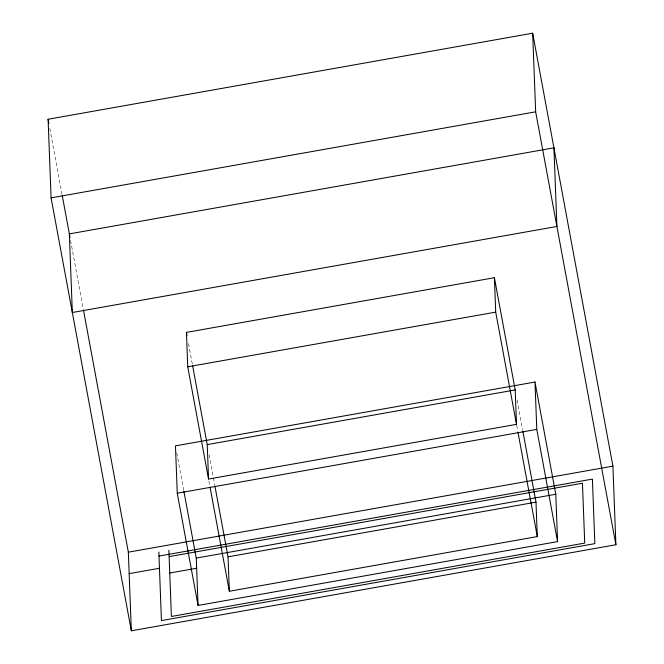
<?xml version="1.0" encoding="UTF-8"?>
<svg xmlns="http://www.w3.org/2000/svg" width="664" height="664" viewBox="0 0 664 664"><rect width="100%" height="100%" fill="white"/><g stroke="black" fill="none" stroke-linecap="round" stroke-linejoin="round"><path stroke-width="0.5" stroke-dasharray="3.32 2.49" d="M517.073 400.035L522.692 430.363M516.692 425.358L517.82 431.426M188.501 343.504L192.435 364.735M209.11 454.716L213.235 476.959M213.418 477.972L214.729 485.052M208.919 481.051L209.857 486.106M176.773 452.948L183.712 490.356M49.8 128.418L62.076 194.627M70.575 240.468L83.407 309.739"/><path stroke-width="1" d="M48.107 119.246L532.669 33.2L612.913 466.136L615.893 544.754L131.331 630.8L51.086 197.864L48.107 119.246L48.862 123.321M51.086 197.864L535.657 111.818L532.669 33.2M186.435 332.39L494.398 277.701L515.198 389.926L516.501 424.346L208.546 479.034L187.746 366.81L186.435 332.39L186.999 335.42M187.746 366.81L495.709 312.121L494.398 277.701M534.985 382.032L175.462 445.876L177.263 493.227L198.063 605.443L557.577 541.608L555.785 494.257L534.985 382.032L536.786 429.384L557.577 541.608M208.546 479.034L207.234 444.606L515.198 389.926M177.263 493.227L536.786 429.384M131.331 630.8L128.343 552.182L612.913 466.136M158.995 556.067L592.404 479.101L594.853 543.633L161.443 620.591L158.845 552.066M169.121 556.615L582.452 483.226L584.718 543.086L171.395 616.474L168.88 550.282M198.063 605.443L196.262 558.092L555.785 494.257M129.156 573.638L159.46 568.26M535.997 502.142L537.3 536.57L229.346 591.25L228.034 556.83L535.997 502.142L522.883 431.376M169.743 573.024L196.652 568.243M535.657 111.818L615.893 544.754M495.709 312.121L516.501 424.346M518.003 432.43L537.3 536.57M192.618 365.748L207.234 444.606M214.92 486.056L228.034 556.83M210.04 487.119L229.346 591.25M183.895 491.368L196.262 558.092M62.267 195.648L70.002 237.413M83.598 310.752L128.343 552.182M553.925 147.848L69.355 233.894L72.335 312.512L556.905 226.466L553.925 147.848"/></g></svg>
